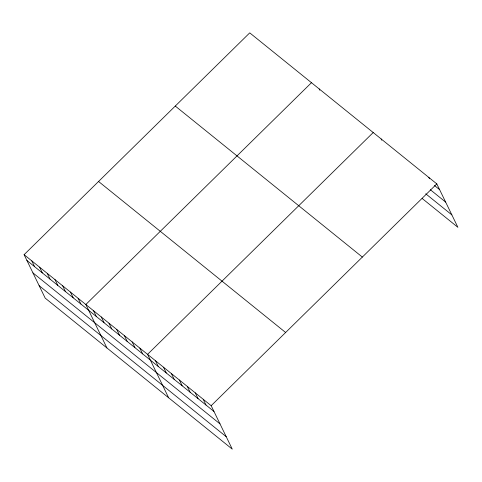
<?xml version="1.0" encoding="UTF-8"?>
<svg xmlns="http://www.w3.org/2000/svg" width="482" height="482" viewBox="0 0 482 482"><rect width="100%" height="100%" fill="white"/><g stroke="black" fill="none" stroke-linecap="round" stroke-linejoin="round"><path stroke-width="0.72" d="M24.1 254.677L211.17 405.693L232.264 449.14L45.194 298.123L24.1 254.677L249.736 32.86L436.806 183.877L457.9 227.323L422.124 198.439M311.468 82.699L85.832 304.516L106.926 347.956M373.201 132.532L147.564 354.348L168.658 397.789M211.17 405.693L436.806 183.877M434.499 185.528L439.608 189.655M430.312 189.709L445.645 202.085M425.745 193.806L451.863 214.894M175.279 106.064L362.344 257.081M98.563 181.479L285.627 332.496M26.908 260.455L213.972 411.471M32.939 272.884L220.009 423.901M39.156 285.693L226.227 436.71M428.853 177.46L429.48 178.744M381.154 138.955L381.774 140.238M319.186 88.929L319.807 90.212M203.217 399.277L206.025 405.055M195.264 392.86L198.072 398.632M187.317 386.437L190.125 392.215M179.364 380.021L182.172 385.799M171.417 373.604L174.219 379.382M163.464 367.182L166.272 372.96M155.517 360.765L158.319 366.543M139.846 348.118L142.654 353.896M132.134 341.889L134.936 347.667M124.416 335.659L127.218 341.437M116.698 329.429L119.506 335.207M108.98 323.199L111.788 328.977M101.268 316.969L104.07 322.747M93.55 310.739L96.352 316.517M78.114 298.286L80.922 304.058M70.402 292.056L73.204 297.834M62.684 285.826L65.486 291.604M54.966 279.596L57.774 285.374M47.248 273.366L50.056 279.144M39.536 267.136L42.338 272.914M31.818 260.907L34.62 266.685"/></g></svg>
